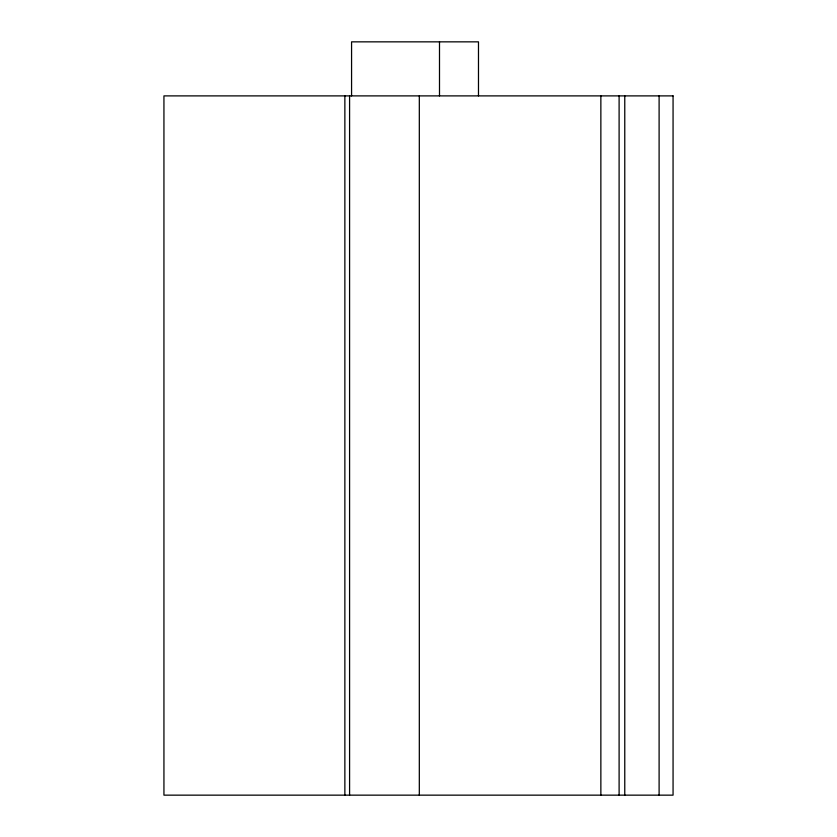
<?xml version="1.0" encoding="UTF-8"?>
<svg xmlns="http://www.w3.org/2000/svg" width="837" height="837" viewBox="0 0 837 837"><rect width="100%" height="100%" fill="white"/><g stroke="black" fill="none" stroke-linecap="round" stroke-linejoin="round"><path stroke-width="1.26" d="M659.106 95.889L659.106 795.15M624.768 95.889L624.768 795.15M619.108 95.889L619.108 795.15M600.861 95.889L600.861 795.15M478.482 95.889L478.482 41.85L351.571 41.85L351.571 95.889M439.498 41.85L439.498 95.889M419.316 95.889L419.316 795.15M349.584 95.889L349.584 795.15M344.865 95.889L344.865 795.15M673.063 95.889L163.937 95.889L163.937 795.15L673.063 795.15L673.063 95.889"/></g></svg>
